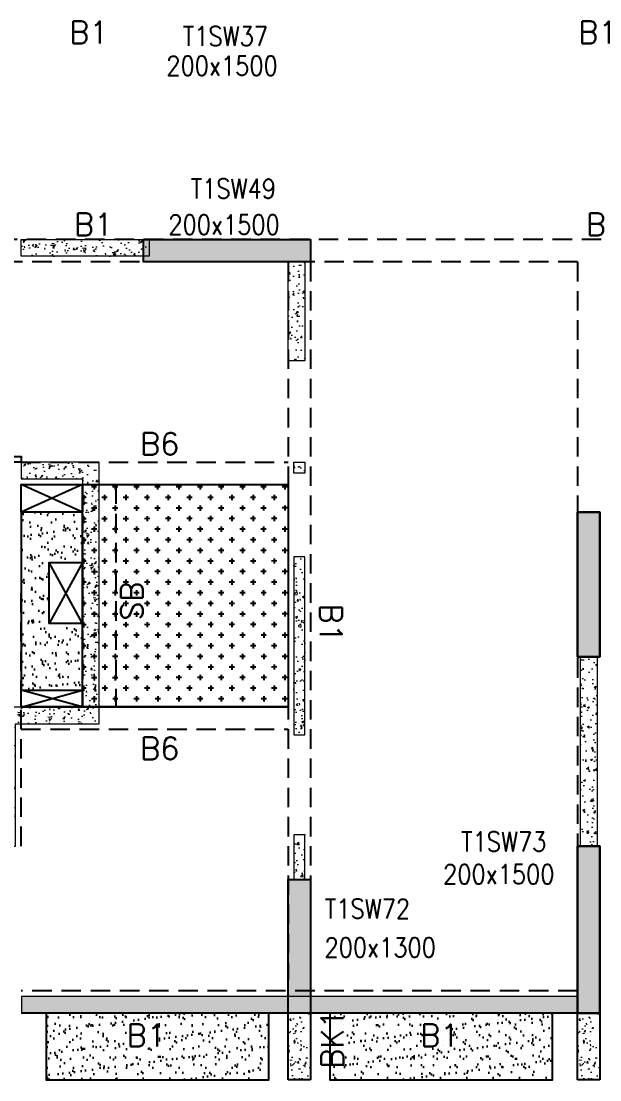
# Model space of a CAD drawing. Header units: millimetres. Extents: x 1078357 to 2594950, y -4969473 to -4636555.
# Drawn here: x 1838981 to 1844181, y -4664238 to -4654725 of the extents above; entities that cross this region are included whole.
import ezdxf

# ---------------------------------------------------------------- set-up
doc = ezdxf.new("R2010")
doc.units = ezdxf.units.MM
for name, pattern in [('CONTINOUS', [0]), ('HIDDEN', [0.375, 0.25, -0.125]), ('New Retail block$0$CONTINOUS', [0])]:
    doc.linetypes.add(name, pattern=pattern)
for name, color, linetype, lineweight in [('A-_ANOTDIMA_D-', 6, 'Continuous', 13), ('COL. NO.', 30, 'Continuous', 25), ('COL. SIZE', 7, 'Continuous', 25), ('HATCH', 8, 'Continuous', 30), ('S-NON STR RCC WALL', 8, 'Continuous', 0)]:
    doc.layers.add(name, color=color, linetype=linetype, lineweight=lineweight)
for name, color, linetype in [('B-200x325', 201, 'HIDDEN'), ('B-200x650', 241, 'HIDDEN'), ('B-300xSLAB THK.', 151, 'Continuous'), ('BK1-200x650', 241, 'HIDDEN'), ('DROP SLAB', 8, 'Continuous'), ('S-COLUMN_SHEAR WALL', 1, 'Continuous'), ('S-PROJECTION', 54, 'New Retail block$0$CONTINOUS'), ('SLAB FOLD', 8, 'Continuous')]:
    doc.layers.add(name, color=color, linetype=linetype)
doc.styles.add('ROMANS', font='romans.shx', dxfattribs={"width": 0.85})

# ---------------------------------------------------------------- blocks, each defined once
blk = doc.blocks.new('G$CD63B60BD')
at = {"layer": 'COL. NO.', "linetype": 'Continuous', "style": 'ROMANS', "width": 0.85}
for s, p in [('T1SW37', (27728.1, 8690, -320.4)), ('T1SW49', (27799.5, 7320.5, -320.4)), ('T1SW73', (30229.3, 1452.6, -320.4)), ('T1SW72', (29004.9, 849.9, -320.4))]:
    blk.add_text(s, height=175, dxfattribs=at).set_placement(p)
at = {"layer": 'COL. SIZE', "linetype": 'Continuous', "style": 'ROMANS', "width": 0.85}
for s, p in [('200x1500', (27579.8, 8424.4, -320.4)), ('200x1500', (27598.3, 6997, -320.4)), ('200x1500', (30066.9, 1160.2, -320.4)), ('200x1300', (29000.9, 502.1, -320.4))]:
    blk.add_text(s, height=175, dxfattribs=at).set_placement(p)

msp = doc.modelspace()

# ---------------------------------------------------------------- hatches: boundary and pattern name
at = {"layer": 'DROP SLAB'}
h = msp.add_hatch(dxfattribs=at)
h.set_pattern_fill('CROSS', color=8, scale=15, angle=0.03079)
h.set_pattern_definition([(180.03079016, (-9132308.61, 42178102.94), (-95.19879988, -95.30117261), [47.625, -142.875]), (270.03079016, (-9132332.44, 42178126.74), (95.30117261, -95.19879988), [47.625, -142.875])])
h.paths.add_polyline_path([(1839531.1, -4658887.8), (1841381.1, -4658887.7), (1841381.1, -4660887.5), (1839531.1, -4660887.6)])
at = {"layer": 'HATCH'}
h = msp.add_hatch(dxfattribs=at)
h.set_pattern_fill('AR-SAND', color=8, scale=3, angle=180.02985)
h.set_pattern_definition([(37.47015413, (-4356211.95, 23615837.68), (-4.72361136, 146.8264517), [0, -115.824, 0, -129.54, 0, -123.825]), (7.4701541, (-4356211.95, 23615837.68), (134.9689868, 214.9772528), [0, -62.484, 0, -104.394, 0, -40.005]), (327.47015413, (-4356305.67, 23615837.73), (237.29790347, 0.3075449), [0, -38.1, 0, -137.16, 0, -179.07]), (317.4701541, (-4356305.67, 23615837.73), (229.1017424, 66.759465), [0, -19.05, 0, -89.916, 0, -102.87])])
h.paths.add_polyline_path([(1838981.3, -4660737.7), (1839531.3, -4660737.7), (1839531.3, -4660137.7), (1839231.3, -4660137.7), (1839231.3, -4659587.7), (1839531.3, -4659587.8), (1839531.3, -4659137.7), (1838981.3, -4659137.7)])
h = msp.add_hatch(dxfattribs=at)
h.set_pattern_fill('AR-SAND', color=8, scale=3, angle=179.97015)
h.set_pattern_definition([(37.47015413, (-3228526.62, 18707870.85), (-4.72361136, 146.8264517), [0, -115.824, 0, -129.54, 0, -123.825]), (7.4701541, (-3228526.62, 18707870.85), (134.9689868, 214.9772528), [0, -62.484, 0, -104.394, 0, -40.005]), (327.4701541, (-3228620.35, 18707870.9), (237.2979035, 0.3075449), [0, -38.1, 0, -137.16, 0, -179.07]), (317.4701541, (-3228620.35, 18707870.9), (229.1017424, 66.759465), [0, -19.05, 0, -89.916, 0, -102.87])])
h.paths.add_polyline_path([(1841206.4, -4663637.8), (1839206.4, -4663637.8), (1839206.4, -4664237.8), (1841206.4, -4664237.8)])
h = msp.add_hatch(dxfattribs=at)
h.set_pattern_fill('AR-SAND', color=8, scale=3, angle=179.97015)
h.set_pattern_definition([(37.47015413, (-3231076.62, 18707870.85), (-4.72361136, 146.8264517), [0, -115.824, 0, -129.54, 0, -123.825]), (7.4701541, (-3231076.62, 18707870.85), (134.9689868, 214.9772528), [0, -62.484, 0, -104.394, 0, -40.005]), (327.4701541, (-3231170.35, 18707870.9), (237.2979035, 0.3075449), [0, -38.1, 0, -137.16, 0, -179.07]), (317.4701541, (-3231170.35, 18707870.9), (229.1017424, 66.759465), [0, -19.05, 0, -89.916, 0, -102.87])])
h.paths.add_polyline_path([(1843756.4, -4663637.8), (1841756.4, -4663637.8), (1841756.4, -4664237.8), (1843756.4, -4664237.8)])
at = {"layer": 'S-COLUMN_SHEAR WALL', "lineweight": 25}
h = msp.add_hatch(color=1, dxfattribs=at)
h.dxf.hatch_style = 1
h.paths.add_polyline_path([(1840081.1, -4656687.8), (1841581.1, -4656687.8), (1841581.1, -4656887.8), (1840081.1, -4656887.8)])
at = {"layer": 'S-COLUMN_SHEAR WALL', "lineweight": 25, "extrusion": (-1.00316e-06, -1.91639e-11, 1)}
h = msp.add_hatch(color=1, dxfattribs=at)
h.dxf.hatch_style = 1
h.paths.add_polyline_path([(1843981.1, -4659137.8), (1844181.1, -4659137.8), (1844181.1, -4660437.8), (1843981.1, -4660437.8)])
at = {"layer": 'S-COLUMN_SHEAR WALL', "lineweight": 25, "extrusion": (1.00316e-06, -2.11765e-11, 1)}
h = msp.add_hatch(color=1, dxfattribs=at)
h.dxf.hatch_style = 1
h.paths.add_polyline_path([(1844181.1, -4659137.8), (1843981.1, -4659137.8), (1843981.1, -4660437.8), (1844181.1, -4660437.8)])
at = {"layer": 'S-COLUMN_SHEAR WALL', "lineweight": 25, "extrusion": (-1.00316e-06, -1.91639e-11, 1)}
h = msp.add_hatch(color=1, dxfattribs=at)
h.dxf.hatch_style = 1
h.paths.add_polyline_path([(1843981.1, -4663637.8), (1844181.1, -4663637.8), (1844181.1, -4662137.8), (1843981.1, -4662137.8)])
at = {"layer": 'S-COLUMN_SHEAR WALL', "lineweight": 25, "extrusion": (1.00316e-06, -2.11765e-11, 1)}
h = msp.add_hatch(color=1, dxfattribs=at)
h.dxf.hatch_style = 1
h.paths.add_polyline_path([(1844181.1, -4663637.8), (1843981.1, -4663637.8), (1843981.1, -4662137.8), (1844181.1, -4662137.8)])
at = {"layer": 'S-COLUMN_SHEAR WALL', "lineweight": 25}
h = msp.add_hatch(color=1, dxfattribs=at)
h.dxf.hatch_style = 1
h.paths.add_polyline_path([(1841581.1, -4662437.8), (1841581.1, -4663637.8), (1841381.1, -4663637.8), (1841381.1, -4662437.8)])
at = {"layer": 'S-NON STR RCC WALL'}
h = msp.add_hatch(dxfattribs=at)
h.set_pattern_fill('AR-CONC', color=256)
h.set_pattern_definition([(50, (-4526714.12, 23254837.94), (182.184669, -15.9390855), [19.05, -209.55]), (355, (-4526714.12, 23254837.94), (-35.2434214, 191.0568452), [15.24, -167.6405842]), (100.4514447, (-4526698.94, 23254836.6), (146.9412471, 175.1177519), [16.1900088, -178.0902446]), (46.1842, (-4526714.12, 23254888.74), (271.0790409, -42.042328), [28.575, -314.325]), (96.6355576, (-4526691.53, 23254885.23), (237.404134, 247.4261246), [24.2850231, -267.1356082]), (351.1841512, (-4526714.12, 23254888.74), (237.404134, 247.4261246), [22.859967, -251.459732]), (21, (-4526688.72, 23254876.04), (151.6143913, -102.2651982), [19.05, -209.55]), (326, (-4526688.72, 23254876.04), (61.8020283, 184.1879661), [15.24, -167.64]), (71.451445, (-4526676.08, 23254867.51), (213.4164193, 81.9227689), [16.1900088, -178.0899376]), (37.5, (-4526714.12, 23254837.935), (3.08860325, 84.55503887), [0, -165.608, 0, -170.18, 0, -168.275]), (7.5, (-4526714.12, 23254837.935), (66.8196625, 100.18057482), [0, -97.028, 0, -161.798, 0, -64.135]), (327.5, (-4526770.76, 23254837.935), (135.59059517, -5.728744), [0, -63.5, 0, -198.12, 0, -262.89]), (317.5, (-4526796.16, 23254837.94), (148.1291814, 25.42649103), [0, -82.55, 0, -131.572, 0, -186.69])])
h.paths.add_polyline_path([(1840131.3, -4656837.8), (1838981.3, -4656837.8), (1838981.3, -4656687.8), (1840131.3, -4656687.8)])
h = msp.add_hatch(dxfattribs=at)
h.set_pattern_fill('AR-CONC', color=256, angle=180)
h.set_pattern_definition([(50, (-5610153.58, 27935567.1), (182.184669, -15.93908554), [19.05, -209.55]), (355, (-5610153.58, 27935567.1), (-35.2434214, 191.0568452), [15.24, -167.6405842]), (100.4514447, (-5610138.4, 27935565.76), (146.9412471, 175.1177519), [16.1900088, -178.0902446]), (46.1842, (-5610153.58, 27935617.9), (271.0790409, -42.042328), [28.575, -314.325]), (96.6355576, (-5610131, 27935614.4), (237.404134, 247.4261246), [24.2850231, -267.1356082]), (351.1841512, (-5610153.58, 27935617.9), (237.404134, 247.4261246), [22.859967, -251.459732]), (21, (-5610128.18, 27935605.2), (151.6143913, -102.2651982), [19.05, -209.55]), (326, (-5610128.18, 27935605.2), (61.8020283, 184.1879661), [15.24, -167.64]), (71.451445, (-5610115.54, 27935596.67), (213.4164193, 81.9227689), [16.1900088, -178.0899376]), (37.5, (-5610153.58, 27935567.09), (3.08860325, 84.55503887), [0, -165.608, 0, -170.18, 0, -168.275]), (7.5, (-5610153.58, 27935567.09), (66.8196625, 100.18057482), [0, -97.028, 0, -161.798, 0, -64.135]), (327.5, (-5610210.22, 27935567.09), (135.59059517, -5.72874399), [0, -63.5, 0, -198.12, 0, -262.89]), (317.5, (-5610235.62, 27935567.09), (148.1291814, 25.42649103), [0, -82.55, 0, -131.572, 0, -186.69])])
h.paths.add_polyline_path([(1841381.4, -4656887.8), (1841531.3, -4656887.8), (1841531.3, -4657777.7), (1841381.4, -4657777.7)])
h = msp.add_hatch(dxfattribs=at)
h.set_pattern_fill('AR-CONC', color=256, angle=180)
h.set_pattern_definition([(50, (-4526714.12, 23254837.94), (182.184669, -15.9390855), [19.05, -209.55]), (355, (-4526714.12, 23254837.94), (-35.2434214, 191.0568452), [15.24, -167.6405842]), (100.4514447, (-4526698.94, 23254836.6), (146.9412471, 175.1177519), [16.1900088, -178.0902446]), (46.1842, (-4526714.12, 23254888.74), (271.0790409, -42.042328), [28.575, -314.325]), (96.6355576, (-4526691.53, 23254885.23), (237.404134, 247.4261246), [24.2850231, -267.1356082]), (351.1841512, (-4526714.12, 23254888.74), (237.404134, 247.4261246), [22.859967, -251.459732]), (21, (-4526688.72, 23254876.04), (151.6143913, -102.2651982), [19.05, -209.55]), (326, (-4526688.72, 23254876.04), (61.8020283, 184.1879661), [15.24, -167.64]), (71.451445, (-4526676.08, 23254867.51), (213.4164193, 81.9227689), [16.1900088, -178.0899376]), (37.5, (-4526714.12, 23254837.935), (3.08860325, 84.55503887), [0, -165.608, 0, -170.18, 0, -168.275]), (7.5, (-4526714.12, 23254837.935), (66.8196625, 100.18057482), [0, -97.028, 0, -161.798, 0, -64.135]), (327.5, (-4526770.76, 23254837.935), (135.59059517, -5.728744), [0, -63.5, 0, -198.12, 0, -262.89]), (317.5, (-4526796.16, 23254837.94), (148.1291814, 25.42649103), [0, -82.55, 0, -131.572, 0, -186.69])])
h.paths.add_polyline_path([(1839681.4, -4661037.8), (1839681.4, -4658687.8), (1838981.4, -4658687.8), (1838981.4, -4658837.8), (1839531.4, -4658837.8), (1839531.4, -4660887.8), (1838781.4, -4660887.8), (1838781.4, -4662137.7), (1838931.4, -4662137.7), (1838931.4, -4661037.8)])
h = msp.add_hatch(dxfattribs=at)
h.set_pattern_fill('AR-CONC', color=256, angle=180)
h.set_pattern_definition([(50, (2938706.12, -9434825.9), (182.184669, -15.9390855), [19.05, -209.55]), (355, (2938706.12, -9434825.9), (-35.2434214, 191.056845), [15.24, -167.640584]), (100.4514447, (2938721.3, -9434827.23), (146.941247, 175.117752), [16.190009, -178.0902446]), (46.1842, (2938706.12, -9434775.1), (271.079041, -42.042328), [28.575, -314.325]), (96.6355576, (2938728.7, -9434778.6), (237.404134, 247.426125), [24.285023, -267.135608]), (351.184151, (2938706.12, -9434775.1), (237.404134, 247.426125), [22.859967, -251.459732]), (21, (2938731.52, -9434787.8), (151.6143913, -102.265198), [19.05, -209.55]), (326, (2938731.52, -9434787.8), (61.802028, 184.187966), [15.24, -167.64]), (71.451445, (2938744.15, -9434796.32), (213.416419, 81.922769), [16.190009, -178.0899376]), (37.5, (2938706.12, -9434825.9), (3.08860325, 84.5550389), [0, -165.608, 0, -170.18, 0, -168.275]), (7.5, (2938706.12, -9434825.9), (66.8196625, 100.1805748), [0, -97.028, 0, -161.798, 0, -64.135]), (327.5, (2938649.48, -9434825.9), (135.5905952, -5.728744), [0, -63.5, 0, -198.12, 0, -262.89]), (317.5, (2938624.08, -9434825.9), (148.1291814, 25.426491), [0, -82.55, 0, -131.572, 0, -186.69])])
h.paths.add_polyline_path([(1841431.4, -4658687.6), (1841531.4, -4658687.6), (1841531.4, -4658787.6), (1841431.4, -4658787.6)])
h = msp.add_hatch(dxfattribs=at)
h.set_pattern_fill('AR-CONC', color=256, angle=180)
h.set_pattern_definition([(50, (2938719.33, -9433461.23), (182.184669, -15.9390855), [19.05, -209.55]), (355, (2938719.33, -9433461.23), (-35.2434214, 191.056845), [15.24, -167.640584]), (100.4514447, (2938734.52, -9433462.56), (146.941247, 175.117752), [16.190009, -178.0902446]), (46.1842, (2938719.33, -9433410.43), (271.079041, -42.042328), [28.575, -314.325]), (96.6355576, (2938741.92, -9433413.94), (237.404134, 247.426125), [24.285023, -267.135608]), (351.184151, (2938719.33, -9433410.43), (237.404134, 247.426125), [22.859967, -251.459732]), (21, (2938744.73, -9433423.13), (151.6143913, -102.265198), [19.05, -209.55]), (326, (2938744.73, -9433423.13), (61.802028, 184.187966), [15.24, -167.64]), (71.451445, (2938757.37, -9433431.65), (213.416419, 81.922769), [16.190009, -178.0899376]), (37.5, (2938719.334, -9433461.23), (3.08860325, 84.5550389), [0, -165.608, 0, -170.18, 0, -168.275]), (7.5, (2938719.33, -9433461.23), (66.8196625, 100.1805748), [0, -97.028, 0, -161.798, 0, -64.135]), (327.5, (2938662.69, -9433461.23), (135.5905952, -5.728744), [0, -63.5, 0, -198.12, 0, -262.89]), (317.5, (2938637.29, -9433461.23), (148.1291814, 25.426491), [0, -82.55, 0, -131.572, 0, -186.69])])
h.paths.add_polyline_path([(1841431.4, -4661137.6), (1841531.4, -4661137.6), (1841531.4, -4659537.6), (1841431.4, -4659537.6)])
at = {"layer": 'S-NON STR RCC WALL', "ltscale": 700}
h = msp.add_hatch(dxfattribs=at)
h.set_pattern_fill('AR-CONC', color=256)
h.set_pattern_definition([(50, (710890.26, -73689.52), (182.184669, -15.9390855), [19.05, -209.55]), (355, (710890.26, -73689.52), (-35.2434214, 191.056845), [15.24, -167.640584]), (100.4514447, (710905.45, -73690.85), (146.941247, 175.117752), [16.190009, -178.0902446]), (46.1842, (710890.26, -73638.72), (271.079041, -42.042328), [28.575, -314.325]), (96.6355576, (710912.85, -73642.22), (237.404134, 247.426125), [24.285023, -267.135608]), (351.184151, (710890.26, -73638.72), (237.404134, 247.426125), [22.859967, -251.459732]), (21, (710915.66, -73651.42), (151.6143913, -102.265198), [19.05, -209.55]), (326, (710915.66, -73651.42), (61.802028, 184.187966), [15.24, -167.64]), (71.451445, (710928.3, -73659.94), (213.416419, 81.922769), [16.190009, -178.0899376]), (37.5, (710890.264, -73689.52), (3.08860325, 84.5550389), [0, -165.608, 0, -170.18, 0, -168.275]), (7.5, (710890.26, -73689.52), (66.8196625, 100.1805748), [0, -97.028, 0, -161.798, 0, -64.135]), (327.5, (710833.62, -73689.52), (135.5905952, -5.728744), [0, -63.5, 0, -198.12, 0, -262.89]), (317.5, (710808.22, -73689.52), (148.1291814, 25.426491), [0, -82.55, 0, -131.572, 0, -186.69])])
h.paths.add_polyline_path([(1844006.3, -4660437.7), (1844156.3, -4660437.7), (1844156.3, -4662137.7), (1844006.3, -4662137.7)])
at = {"layer": 'S-NON STR RCC WALL'}
h = msp.add_hatch(dxfattribs=at)
h.set_pattern_fill('AR-CONC', color=256, angle=180)
h.set_pattern_definition([(50, (1841494.62, -4749442.05), (182.18467, -15.93909), [19.05, -209.55]), (355, (1841494.62, -4749442.05), (-35.24342, 191.05685), [15.24, -167.6406]), (100.45144, (1841509.8, -4749443.37), (146.94125, 175.11775), [16.19, -178.09024]), (46.1842, (1841494.62, -4749391.25), (271.07904, -42.0423), [28.575, -314.325]), (96.63556, (1841517.2, -4749394.75), (237.4041, 247.4261), [24.285, -267.1356]), (351.18415, (1841494.62, -4749391.25), (237.4041, 247.4261), [22.86, -251.4597]), (21, (1841520.02, -4749403.95), (151.6144, -102.2652), [19.05, -209.55]), (326, (1841520.02, -4749403.95), (61.80203, 184.18797), [15.24, -167.64]), (71.45144, (1841532.65, -4749412.47), (213.41642, 81.92277), [16.19, -178.08994]), (37.5, (1841494.62, -4749442.045), (3.088603, 84.55504), [0, -165.608, 0, -170.18, 0, -168.275]), (7.5, (1841494.62, -4749442.045), (66.81966, 100.180575), [0, -97.028, 0, -161.798, 0, -64.135]), (327.5, (1841437.976, -4749442.045), (135.590595, -5.728744), [0, -63.5, 0, -198.12, 0, -262.89]), (317.5, (1841412.58, -4749442.05), (148.12918, 25.42649), [0, -82.55, 0, -131.572, 0, -186.69])])
h.paths.add_polyline_path([(1841431.4, -4662438), (1841531.4, -4662438), (1841531.4, -4662037.6), (1841431.4, -4662037.6)])
h = msp.add_hatch(dxfattribs=at)
h.set_pattern_fill('AR-CONC', color=256, angle=180)
h.set_pattern_definition([(50, (-5623938.83, 27938857.12), (182.184669, -15.93908554), [19.05, -209.55]), (355, (-5623938.83, 27938857.12), (-35.2434214, 191.0568452), [15.24, -167.6405842]), (100.4514447, (-5623923.65, 27938855.8), (146.9412471, 175.1177519), [16.1900088, -178.0902446]), (46.1842, (-5623938.83, 27938907.92), (271.0790409, -42.042328), [28.575, -314.325]), (96.6355576, (-5623916.24, 27938904.42), (237.404134, 247.4261246), [24.2850231, -267.1356082]), (351.1841512, (-5623938.83, 27938907.92), (237.404134, 247.4261246), [22.859967, -251.459732]), (21, (-5623913.43, 27938895.22), (151.6143913, -102.2651982), [19.05, -209.55]), (326, (-5623913.43, 27938895.22), (61.8020283, 184.1879661), [15.24, -167.64]), (71.451445, (-5623900.8, 27938886.7), (213.4164193, 81.9227689), [16.1900088, -178.0899376]), (37.5, (-5623938.834, 27938857.12), (3.08860325, 84.55503887), [0, -165.608, 0, -170.18, 0, -168.275]), (7.5, (-5623938.83, 27938857.12), (66.8196625, 100.18057482), [0, -97.028, 0, -161.798, 0, -64.135]), (327.5, (-5623995.476, 27938857.12), (135.59059517, -5.72874399), [0, -63.5, 0, -198.12, 0, -262.89]), (317.5, (-5624020.88, 27938857.12), (148.1291814, 25.42649103), [0, -82.55, 0, -131.572, 0, -186.69])])
h.paths.add_polyline_path([(1838984.3, -4663637.8), (1843981.4, -4663637.8), (1843981.4, -4663487.8), (1838984.3, -4663487.8)])
h = msp.add_hatch(dxfattribs=at)
h.set_pattern_fill('AR-CONC', color=256, angle=180)
h.set_pattern_definition([(50, (-7788791.2, 37575469.54), (182.184669, -15.93908554), [19.05, -209.55]), (355, (-7788791.2, 37575469.54), (-35.2434214, 191.0568452), [15.24, -167.6405842]), (100.4514447, (-7788776.01, 37575468.22), (146.9412471, 175.1177519), [16.1900088, -178.0902446]), (46.1842, (-7788791.2, 37575520.34), (271.0790409, -42.0423279), [28.575, -314.325]), (96.6355576, (-7788768.6, 37575516.84), (237.404134, 247.4261246), [24.2850231, -267.1356082]), (351.1841512, (-7788791.2, 37575520.34), (237.404134, 247.4261246), [22.859967, -251.459732]), (21, (-7788765.8, 37575507.64), (151.61439127, -102.2651982), [19.05, -209.55]), (326, (-7788765.8, 37575507.64), (61.80202835, 184.1879661), [15.24, -167.64]), (71.451445, (-7788753.16, 37575499.12), (213.4164193, 81.9227689), [16.1900088, -178.0899376]), (37.5, (-7788791.19, 37575469.545), (3.08860325, 84.55503887), [0, -165.608, 0, -170.18, 0, -168.275]), (7.5, (-7788791.19, 37575469.545), (66.81966251, 100.18057482), [0, -97.028, 0, -161.798, 0, -64.135]), (327.5, (-7788847.835, 37575469.545), (135.59059517, -5.72874399), [0, -63.5, 0, -198.12, 0, -262.89]), (317.5, (-7788873.23, 37575469.54), (148.1291814, 25.42649103), [0, -82.55, 0, -131.572, 0, -186.69])])
h.paths.add_polyline_path([(1841581, -4663637.7), (1841381.1, -4663637.7), (1841381.1, -4664237.7), (1841581, -4664237.7), (1841581.1, -4664237.7), (1841581.1, -4663637.8)], is_closed=False)
h = msp.add_hatch(dxfattribs=at)
h.set_pattern_fill('AR-CONC', color=256, angle=180)
h.set_pattern_definition([(50, (-7786191.17, 37575469.54), (182.184669, -15.93908554), [19.05, -209.55]), (355, (-7786191.17, 37575469.54), (-35.2434214, 191.0568452), [15.24, -167.6405842]), (100.4514447, (-7786175.99, 37575468.22), (146.9412471, 175.1177519), [16.1900088, -178.0902446]), (46.1842, (-7786191.17, 37575520.34), (271.0790409, -42.0423279), [28.575, -314.325]), (96.6355576, (-7786168.58, 37575516.84), (237.404134, 247.4261246), [24.2850231, -267.1356082]), (351.1841512, (-7786191.17, 37575520.34), (237.404134, 247.4261246), [22.859967, -251.459732]), (21, (-7786165.77, 37575507.64), (151.61439127, -102.2651982), [19.05, -209.55]), (326, (-7786165.77, 37575507.64), (61.80202835, 184.1879661), [15.24, -167.64]), (71.451445, (-7786153.14, 37575499.12), (213.4164193, 81.9227689), [16.1900088, -178.0899376]), (37.5, (-7786191.17, 37575469.545), (3.08860325, 84.55503887), [0, -165.608, 0, -170.18, 0, -168.275]), (7.5, (-7786191.17, 37575469.545), (66.81966251, 100.18057482), [0, -97.028, 0, -161.798, 0, -64.135]), (327.5, (-7786247.814, 37575469.545), (135.59059517, -5.72874399), [0, -63.5, 0, -198.12, 0, -262.89]), (317.5, (-7786273.21, 37575469.54), (148.1291814, 25.42649103), [0, -82.55, 0, -131.572, 0, -186.69])])
h.paths.add_polyline_path([(1844181.1, -4663637.7), (1843981.1, -4663637.7), (1843981.1, -4664237.7), (1844181.1, -4664237.7), (1844181.1, -4664237.7), (1844181.1, -4663637.8)], is_closed=False)

# ---------------------------------------------------------------- linework, layer by layer
at = {"layer": 'B-200x325', "ltscale": 700}
for p, q in [((1838981.2, -4658687.7, 0), (1841381.1, -4658687.7, 0)), ((1838981.1, -4661087.5, 0), (1841381.1, -4661087.5, 0))]:
    msp.add_line(p, q, dxfattribs=at)
at = {"layer": 'B-200x325', "linetype": 'Continuous', "ltscale": 700}
for p, q in [((1838981.2, -4658887.7, 0), (1841381.1, -4658887.7, 0)), ((1838981.1, -4660887.5, 0), (1841381.1, -4660887.5, 0))]:
    msp.add_line(p, q, dxfattribs=at)
at = {"layer": 'B-200x650', "linetype": 'HIDDEN', "ltscale": 700}
for p, q in [((1849181.3, -4656687.8, 0), (1838324.7, -4656687.8, 0)), ((1843981.3, -4656887.8, 0), (1838324.7, -4656887.8, 0)), ((1841381.3, -4656887.8, 0), (1841381.3, -4663337.7, 0)), ((1841581.3, -4656887.8, 0), (1841581.3, -4663337.7, 0)), ((1843981.3, -4656887.8, 0), (1843981.3, -4659137.7, 0)), ((1843981.4, -4659137.7, 0), (1843981.4, -4662137.7, 0)), ((1838981.4, -4662137.7, 0), (1838981.4, -4659837.7, 0)), ((1843981.3, -4663437.7, 0), (1838981.3, -4663437.7, 0))]:
    msp.add_line(p, q, dxfattribs=at)
at = {"layer": 'B-200x650', "linetype": 'CONTINOUS', "ltscale": 700}
for p, q in [((1843981.3, -4663637.7, 0), (1838981.3, -4663637.7, 0)), ((1841381.1, -4664237.8, 0), (1841381.1, -4663637.8, 0)), ((1841581.1, -4663637.8, 0), (1841581.1, -4664237.8, 0)), ((1843981.1, -4664237.8, 0), (1843981.1, -4663637.8, 0)), ((1844181.1, -4663637.8, 0), (1844181.1, -4664237.8, 0)), ((1841581.1, -4664237.8, 0), (1841381.1, -4664237.8, 0)), ((1844181.1, -4664237.8, 0), (1843981.1, -4664237.8, 0))]:
    msp.add_line(p, q, dxfattribs=at)
at = {"layer": 'B-300xSLAB THK.', "linetype": 'HIDDEN', "ltscale": 700}
for p, q in [((1839531.2, -4658887.9, 0), (1839531.2, -4660887.7, 0)), ((1839831.2, -4658887.9, 0), (1839831.2, -4660887.7, 0))]:
    msp.add_line(p, q, dxfattribs=at)
at = {"layer": 'BK1-200x650', "linetype": 'Continuous', "ltscale": 700, "elevation": 0}
msp.add_lwpolyline([(1838981.4, -4658687.8), (1838781.4, -4658687.8), (1838781.4, -4658637.6), (1838981.4, -4658637.6)], close=True, dxfattribs=at)
at = {"layer": 'DROP SLAB', "color": 3, "linetype": 'CONTINOUS', "ltscale": 500}
for p, q in [((1839531.3, -4658887.7, 0), (1838981.3, -4659137.7, 0)), ((1839531.3, -4659137.7, 0), (1838981.4, -4658887.7, 0)), ((1839531.3, -4660137.7, 0), (1839231.3, -4659587.7, 0)), ((1839531.3, -4659587.7, 0), (1839231.3, -4660137.7, 0)), ((1839530.5, -4660887.5, 0), (1838981.3, -4660737.7, 0)), ((1838981.3, -4660887.7, 0), (1839531.3, -4660737.7, 0))]:
    msp.add_line(p, q, dxfattribs=at)
at = {"layer": 'DROP SLAB', "color": 3, "linetype": 'CONTINOUS', "ltscale": 500, "elevation": 0}
for points in [[(1839531.3, -4659137.7), (1838981.4, -4659137.7), (1838981.4, -4658887.7), (1839531.3, -4658887.7)], [(1839531.1, -4658887.8), (1841381.1, -4658887.7), (1841381.1, -4660887.5), (1839531.1, -4660887.6)], [(1839531.3, -4660137.7), (1839231.3, -4660137.7), (1839231.3, -4659587.7), (1839531.3, -4659587.7)], [(1839531.3, -4660887.5), (1838981.3, -4660887.5), (1838981.3, -4660737.7), (1839531.3, -4660737.7)]]:
    msp.add_lwpolyline(points, close=True, dxfattribs=at)
at = {"layer": 'S-COLUMN_SHEAR WALL', "color": 1, "lineweight": 25, "elevation": 0}
for points in [[(1840081.1, -4656687.8), (1841581.1, -4656687.8), (1841581.1, -4656887.8), (1840081.1, -4656887.8)], [(1841381.1, -4662438), (1841581.1, -4662438), (1841581.1, -4663637.8), (1841381.1, -4663637.8)]]:
    msp.add_lwpolyline(points, close=True, dxfattribs=at)
at = {"layer": 'S-COLUMN_SHEAR WALL', "color": 1, "lineweight": 25, "extrusion": (-1.00316e-06, -1.91639e-11, 1)}
for points, elevation in [([(1843981.1, -4659137.8), (1844181.1, -4659137.8), (1844181.1, -4660437.8), (1843981.1, -4660437.8)], -1.8), ([(1843981.1, -4663637.8), (1844181.1, -4663637.8), (1844181.1, -4662137.8), (1843981.1, -4662137.8)], -1.9)]:
    msp.add_lwpolyline(points, close=True, dxfattribs=dict(at, elevation=elevation))
at = {"layer": 'S-COLUMN_SHEAR WALL', "color": 1, "lineweight": 25, "extrusion": (1.00316e-06, -2.11765e-11, 1)}
for points, elevation in [([(1844181.1, -4659137.8), (1843981.1, -4659137.8), (1843981.1, -4660437.8), (1844181.1, -4660437.8)], 1.9), ([(1844181.1, -4663637.8), (1843981.1, -4663637.8), (1843981.1, -4662137.8), (1844181.1, -4662137.8)], 1.8)]:
    msp.add_lwpolyline(points, close=True, dxfattribs=dict(at, elevation=elevation))
at = {"layer": 'S-NON STR RCC WALL', "ltscale": 700, "elevation": 0}
for points in [[(1840131.3, -4656837.8), (1838981.3, -4656837.8), (1838981.3, -4656687.8), (1840131.3, -4656687.8)], [(1841381.4, -4656887.8), (1841531.3, -4656887.8), (1841531.3, -4657777.7), (1841381.4, -4657777.7)], [(1841431.4, -4658687.6), (1841531.4, -4658687.6), (1841531.4, -4658787.6), (1841431.4, -4658787.6)], [(1841431.4, -4661137.6), (1841531.4, -4661137.6), (1841531.4, -4659537.6), (1841431.4, -4659537.6)], [(1844006.3, -4660437.7), (1844156.3, -4660437.7), (1844156.3, -4662137.7), (1844006.3, -4662137.7)]]:
    msp.add_lwpolyline(points, close=True, dxfattribs=at)
at = {"layer": 'S-NON STR RCC WALL', "elevation": 0}
for points in [[(1839681.4, -4661037.8), (1839681.4, -4658687.8), (1838981.4, -4658687.8), (1838981.4, -4658837.8), (1839531.4, -4658837.8), (1839531.4, -4660887.8), (1838781.4, -4660887.8), (1838781.4, -4662137.7), (1838931.4, -4662137.7), (1838931.4, -4661037.8)], [(1841431.4, -4662438), (1841531.4, -4662438), (1841531.4, -4662037.6), (1841431.4, -4662037.6)], [(1838984.3, -4663637.8), (1843981.4, -4663637.8), (1843981.4, -4663487.8), (1838984.3, -4663487.8)]]:
    msp.add_lwpolyline(points, close=True, dxfattribs=at)
at = {"layer": 'S-PROJECTION', "elevation": 0}
for points in [[(1841206.4, -4663637.8), (1839206.4, -4663637.8), (1839206.4, -4664237.8), (1841206.4, -4664237.8)], [(1843756.4, -4663637.8), (1841756.4, -4663637.8), (1841756.4, -4664237.8), (1843756.4, -4664237.8)]]:
    msp.add_lwpolyline(points, close=True, dxfattribs=at)
at = {"layer": 'SLAB FOLD', "color": 8, "ltscale": 1000, "elevation": 0}
msp.add_lwpolyline([(1838981.3, -4660737.7), (1839531.3, -4660737.7), (1839531.3, -4660137.7), (1839231.3, -4660137.7), (1839231.3, -4659587.7), (1839531.3, -4659587.8), (1839531.3, -4659137.7), (1838981.3, -4659137.7), (1838981.3, -4660737.7)], dxfattribs=at)

# ---------------------------------------------------------------- block references
at = {"layer": 'A-_ANOTDIMA_D-', "color": 2, "ltscale": 700}
msp.add_blockref('G$CD63B60BD', (1812706.1, -4663637.8, 0), dxfattribs=at)

# ---------------------------------------------------------------- texts
at = {"layer": 'B-200x325', "linetype": 'Continuous', "ltscale": 700, "style": 'ROMANS'}
for p in [(1840050.6, -4658622.5, -2.7), (1840050.6, -4661359.6, -2.7)]:
    msp.add_text('B6', height=200, rotation=0.00134, dxfattribs=at).set_placement(p)
at = {"layer": 'B-200x650', "linetype": 'HIDDEN', "ltscale": 500, "style": 'ROMANS'}
for rotation, p in [(359.99906, (1839414.3, -4654924.9, -2.7)), (359.99906, (1843988.9, -4654924.8, -2.7)), (0.00094, (1839456.8, -4656650.5, -2.7)), (0.00094, (1844055.8, -4656650.5, -2.7)), (269.99906, (1841665.2, -4659959, -2.7)), (0.00094, (1839929.4, -4663938.1, -2.7)), (0.00094, (1842567.1, -4663938.1, -2.7))]:
    msp.add_text('B1', height=200, rotation=rotation, dxfattribs=at).set_placement(p)
at = {"layer": 'B-200x650', "linetype": 'CONTINOUS', "ltscale": 700, "style": 'ROMANS'}
msp.add_text('BK1', height=200, rotation=90, dxfattribs=at).set_placement((1841876.7, -4664137.4, 50))
at = {"layer": 'B-300xSLAB THK.', "linetype": 'Continuous', "ltscale": 700, "style": 'ROMANS'}
msp.add_text('SB', height=200, rotation=90.00094, dxfattribs=at).set_placement((1840075.8, -4660112, -2.7))

doc.saveas('drawing.dxf')
